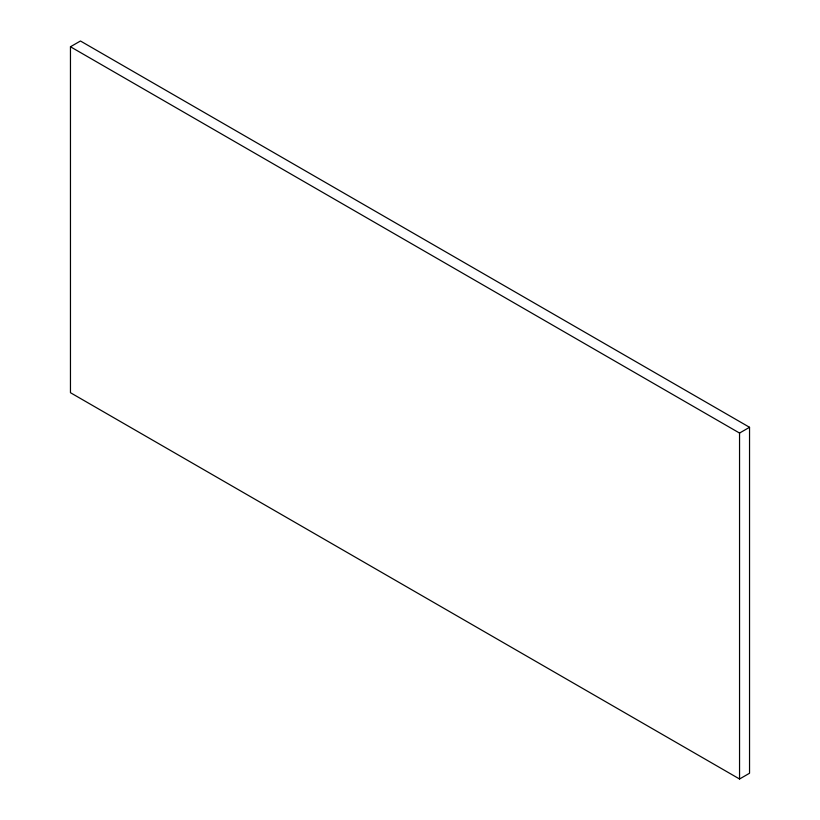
<?xml version="1.0" encoding="UTF-8"?>
<svg xmlns="http://www.w3.org/2000/svg" width="820" height="820" viewBox="0 0 820 820"><rect width="100%" height="100%" fill="white"/><g stroke="black" fill="none" stroke-linecap="round" stroke-linejoin="round"><path stroke-width="1.23" d="M70.458 46.76L80.452 41L749.541 427.292L749.541 773.239L739.548 779L70.458 392.708L70.458 46.76L739.548 433.062L749.541 427.292M739.548 433.062L739.548 779"/></g></svg>
